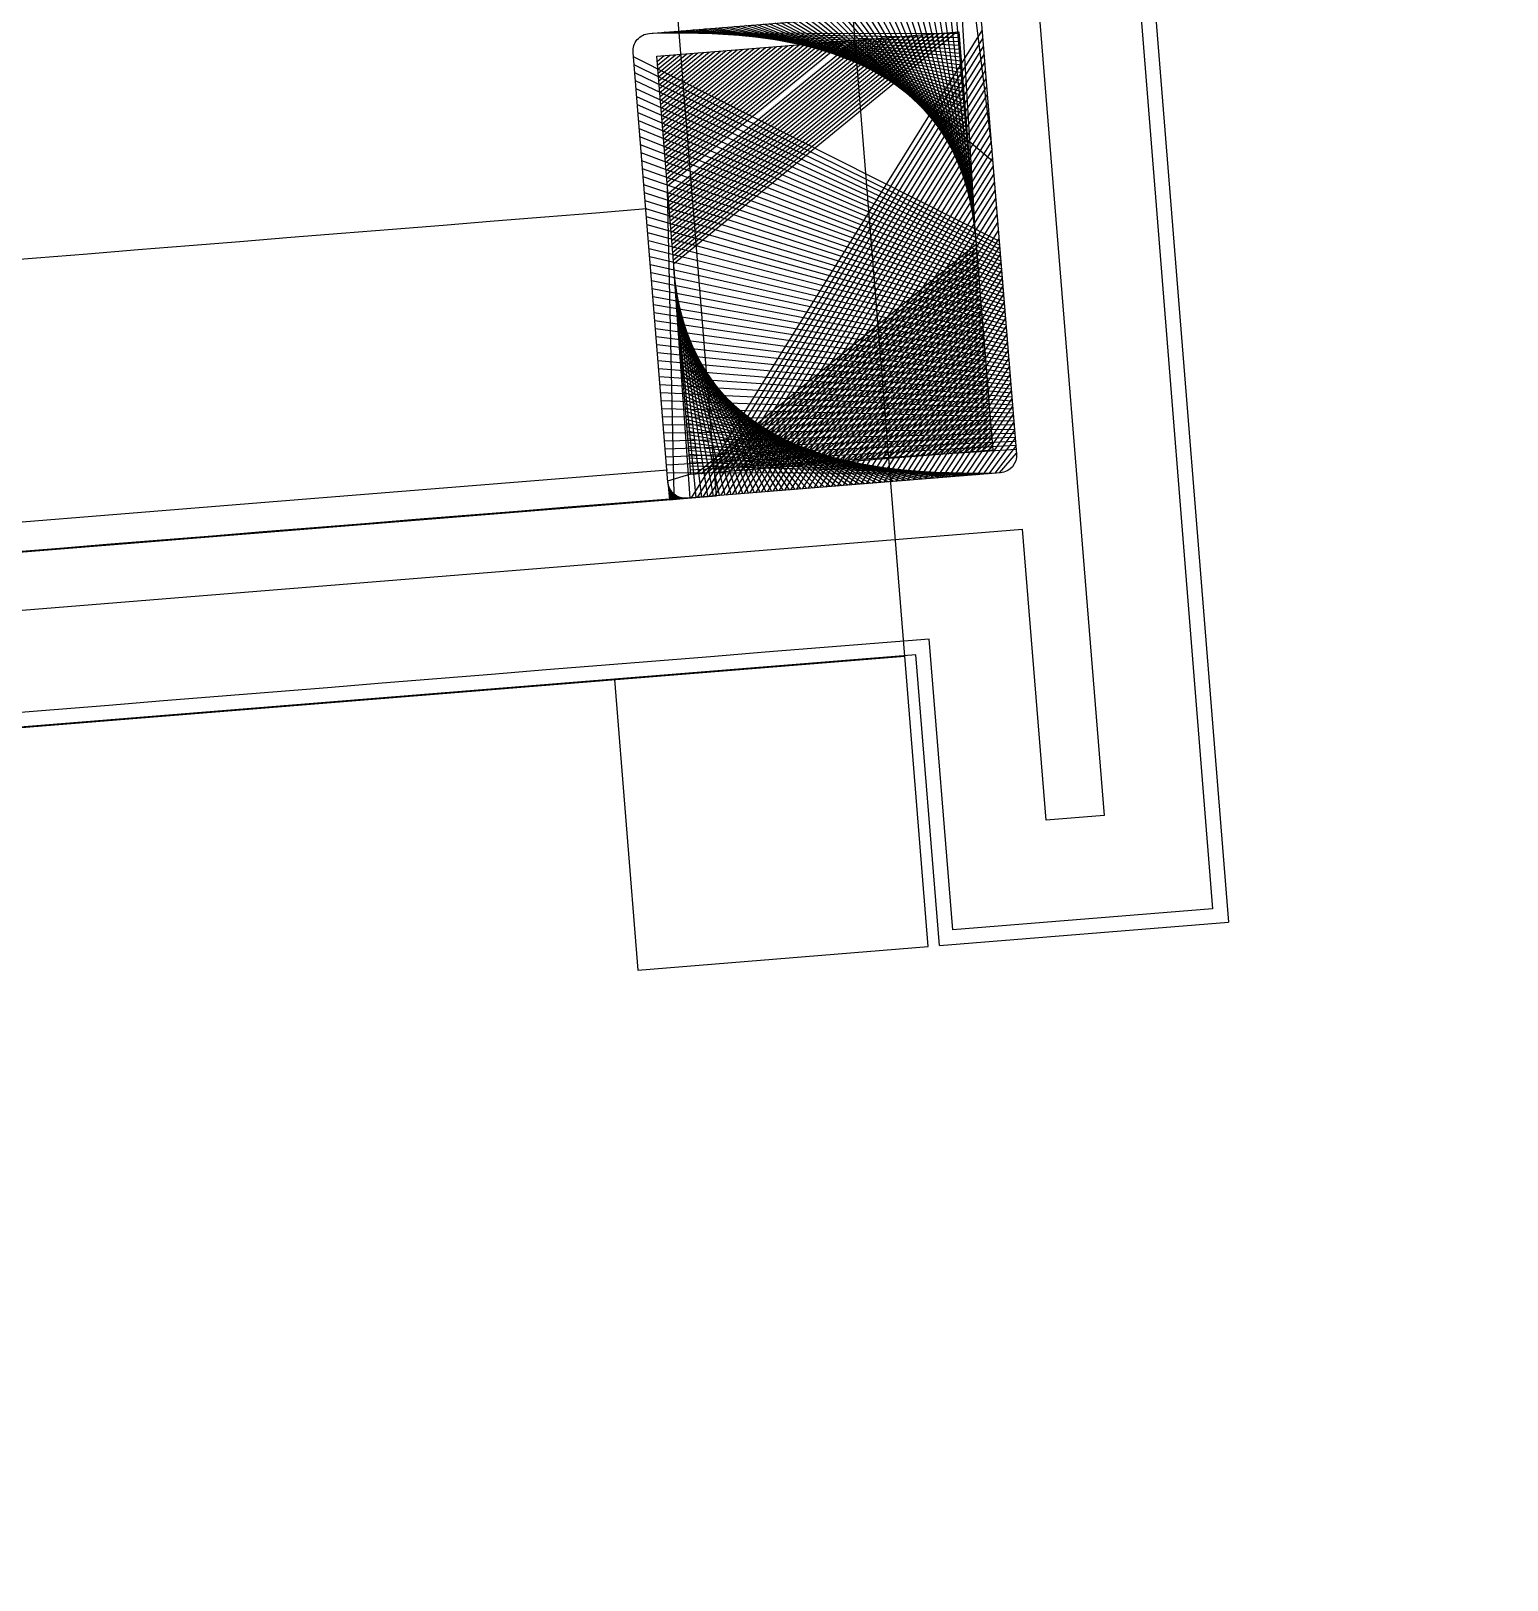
# Model space of a CAD drawing. Header units: inches. Extents: x 0 to 1813292486, y 0 to 3473589894.
# Drawn here: x 600643048.3 to 600643301.5, y 3473202013.4 to 3473202279.1 of the extents above; entities that cross this region are included whole.
import ezdxf

# ---------------------------------------------------------------- set-up
doc = ezdxf.new("R2010")
doc.units = ezdxf.units.IN
doc.header["$LTSCALE"] = 1000
doc.header["$MEASUREMENT"] = 0
doc.linetypes.add('AX-MALL-WALL-P02-QT$0$DASHED', pattern=[0.75, 0.5, -0.25])
doc.linetypes.add('AX-MALL-WALL-P02-QT$0$HIDDENX2', pattern=[0.75, 0.5, -0.25])
for name, color, linetype in [('A-Anno-Note', 241, 'Continuous'), ('AX-MALL-P02-200$0$A-Anno-Note', 241, 'Continuous'), ('AX-MALL-WALL-P02$0$A-Anno-Note', 241, 'Continuous'), ('AX-MALL-WALL-P02-QT$0$A-Anno-Note', 241, 'Continuous'), ('AX-MALL-WALL-P02-QT$0$A-Detl-Fine', 152, 'Continuous'), ('AX-MALL-WALL-P02-QT$0$A-Detl-Patt', 8, 'Continuous'), ('AX-MALL-WALL-P02-QT$0$A-Detl-Thin', 131, 'Continuous'), ('AX-MALL-WALL-P02-QT$0$AP', 3, 'Continuous'), ('AX-MALL-WALL-P02-QT$0$DASH', 8, 'AX-MALL-WALL-P02-QT$0$DASHED'), ('AX-MALL-WALL-P02-QT$0$STSF', 2, 'Continuous')]:
    doc.layers.add(name, color=color, linetype=linetype)

# ---------------------------------------------------------------- blocks, each defined once
blk = doc.blocks.new('AX-MALL-WALL-P02-QT$0$tj')
at = {"layer": 'AX-MALL-WALL-P02-QT$0$A-Detl-Patt'}
h = blk.add_hatch(dxfattribs=at)
h.set_pattern_fill('STEEL', color=256, scale=100.0000000000001, angle=50.43183869082386)
h.set_pattern_definition([(75.00000000004839, (-14278.19445574284, 156289.8254051208), (-153.3407249234246, 41.08752340989569), []), (75.00000000004839, (-14317.88195610046, 156358.5661673546), (-153.3407249234246, 41.08752340989569), [])])
edge = h.paths.add_edge_path()
edge.add_arc((274302.9537697641, 370915.3693751197), 354853.2281302969, 270.9601093956941, 275.9513128638887)
edge.add_line((311095.3180618286, 17974.67259407043), (323404.2928284407, 17664.898229599))
edge.add_arc((337498.5854798314, -5423.033113246463), 27049.98445535583, 84.4296474408203, 121.40245730350341, ccw=False)
edge.add_line((340124.270958662, 21499.21483898163), (352435.6233639717, 23411.5238032341))
edge.add_line((352435.6233639717, 23411.5238032341), (352460.3320846558, 23263.57286787033))
edge.add_arc((262948.9762239404, 558936.3422532297), 543099.989586636, 279.486523026639, 288.5053300047131)
edge.add_line((435325.042740941, 43917.80823612213), (435185.9318172932, 44187.60760259628))
edge.add_arc((262948.9762341097, 558936.342259489), 542799.9895904897, 279.51816553668203, 288.50044427399206, ccw=False)
edge.add_line((352706.5441896915, 23608.95860147476), (352681.7270303965, 23756.88773488998))
edge.add_line((352681.7270303965, 23756.88773488998), (340117.7681742907, 21803.84383869171))
edge.add_arc((337510.0970116529, -5455.006554111635), 27383.29552171703, 84.53552636432372, 121.2026843873002)
edge.add_line((323323.7129554749, 17967.02113437653), (311085.7617697716, 18275.00808191299))
edge.add_arc((274273.8104503512, 371474.5356685471), 355112.6948552598, 270.96411062040687, 275.9501261722048, ccw=False)
edge.add_line((280248.9759351015, 16412.11376953125), (280248.9759185314, 16111.96136569977))
blk = doc.blocks.new('AX-MALL-WALL-P02-QT$0$jjzx2')
at = {"layer": 'AX-MALL-WALL-P02-QT$0$A-Detl-Fine'}
for points in [[(320122.9772375822, -135647.026219368), (320143.1262116432, -135896.2129645348), (321339.4733216763, -135799.6006598473), (321319.3498132229, -135550.4118876457)], [(320152.8796435595, -135644.6083426476), (320170.6109880209, -135863.8957366943), (321307.155847311, -135772.1128287315), (321289.447160244, -135552.8267083168)]]:
    blk.add_lwpolyline(points, dxfattribs=at)
blk.add_lwpolyline([(321293.6602679491, -135853.4631156921), (321343.4980229139, -135849.4384145737), (321339.4733217955, -135799.6006598473), (321289.6355675459, -135803.6253614426)], close=True, dxfattribs=at)
blk = doc.blocks.new('AX-MALL-WALL-P02-QT$0$A$C0A3C523D')
at = {"ltscale": 10}
h = blk.add_hatch(color=1, dxfattribs=at)
h.dxf.hatch_style = 1
edge = h.paths.add_edge_path()
edge.add_line((0.0004308894276618958, -2.999999966472387), (0, 0))
edge.add_line((0, 0), (2.999999966472387, 0.0004308857023715973))
edge.add_arc((3.000430852174224, -2.999569077044725), 2.999999993690845, 90.00822931076819, 180.0082293819262)
at = {"color": 1, "ltscale": 10}
blk.add_lwpolyline([(0.0004308894276618958, -2.999999966472387), (0, 0), (2.999999966472387, 0.0004308857023715973, 0.4142135627368514), (0.0004308894276618958, -2.999999966472387, -1.000143640125766)], format="xyb", dxfattribs=at)
blk = doc.blocks.new('AX-MALL-WALL-P02-QT$0$A$C65FC2876')
at = {"color": 6, "ltscale": 10, "xscale": -1, "rotation": 180.0164587668468}
blk.add_blockref('AX-MALL-WALL-P02-QT$0$A$C0A3C523D', (0, 0), dxfattribs=at)
blk = doc.blocks.new('AX-MALL-WALL-P02-QT$0$1300C')
h = blk.add_hatch()
h.set_pattern_fill('ANSI32', color=6, scale=0.9999999999999997, angle=71.99083646473056)
h.set_pattern_definition([(208.720385838542, (11131377.40746057, -12349629.27709051), (-2.2885505837734, 4.176594602724867), []), (208.720385838542, (11131376.77811229, -12349631.43213985), (-2.2885505837734, 4.176594602724867), [])])
edge = h.paths.add_edge_path()
edge.add_line((1157.205440977588, -557.1769139952958), (1105.370565984398, -542.0393536053598))
edge.add_arc((1106.211541563272, -539.1596383284777), 2.999999999999997, 163.7203858385419, 253.72038583854192, ccw=False)
edge.add_line((1103.331826284528, -538.3186627365649), (1124.075890524313, -467.2856858968735))
edge.add_arc((1126.955605814233, -468.1266614887863), 2.999999999999997, 73.72038583854288, 163.7203858385429, ccw=False)
edge.add_line((1127.79658138752, -465.246946208179), (1179.63145638071, -480.384506598115))
edge.add_arc((1178.790480803698, -483.2642218861729), 2.999999999999997, -16.279614161458028, 73.72038583854192, ccw=False)
edge.add_line((1181.670196076855, -484.1051974575967), (1160.92613183707, -555.1381742972881))
edge.add_arc((1158.046416563913, -554.2971987165511), 2.999999999999997, 253.7203858385438, 343.72038583854396, ccw=False)
h.paths.add_polyline_path([(1107.451771847904, -538.4800584260374), (1157.366836654022, -553.0569684393704), (1177.550250509754, -483.9438017662615), (1127.635185703635, -469.3668917715549)])
at = {"layer": 'AX-MALL-WALL-P02-QT$0$AP'}
for p, q in [((-33.0838707126677, -219.5850549619645), (1157.302145468071, -567.5604730285704)), ((1228.531813118607, -359.3206682894379), (1152.864142071456, -618.4236251208931)), ((1245.329712215811, -364.2262306548655), (1164.502670710906, -640.0564900413156)), ((1247.729422420263, -364.9270282965153), (1166.199234463274, -643.1570444442332)), ((1143.267725879326, -615.6192570887506), (1157.302145468071, -567.5604730285704)), ((1121.564710382372, -627.5089015047997), (1135.599651338533, -579.4483321271837)), ((1152.864142071456, -618.4236251208931), (1143.267725879326, -615.6192570887506)), ((1118.464279595762, -629.2074221316725), (1166.199234463274, -643.1570444442332)), ((1164.502670710906, -640.0564900413156), (1121.564710382372, -627.5089015047997))]:
    blk.add_line(p, q, dxfattribs=at)
blk.add_lwpolyline([(1118.464279595762, -629.2074221316725), (1132.498736849055, -581.1485091242939), (-19.47386286780238, -244.2615250442177), (-33.55731932446361, -292.3227452579886)], dxfattribs=at)
blk.add_arc((-2315977.889819736, -7923840.433690093), 8255124.442743698, 73.69873543098333, 73.70710042087663, dxfattribs=at)
at = {"layer": 'AX-MALL-WALL-P02-QT$0$DASH', "color": 8, "linetype": 'AX-MALL-WALL-P02-QT$0$HIDDENX2', "ltscale": 20}
blk.add_lwpolyline([(1104.008876688778, -536.3292375262827, 2.515421783863442e-05), (28.78165457211435, -222.0132663641125, 8.805785796117746e-05)], format="xyb", dxfattribs=at)
at = {"layer": 'AX-MALL-WALL-P02-QT$0$STSF'}
for points in [[(41.43505173176527, -178.8288762066513, -2.515410358646587e-05), (1116.670332636684, -493.1472094729543)], [(1102.602048244327, -541.1272406466305, 2.515423053481601e-05), (27.37572155147791, -226.8115319479257, 8.805808583073339e-05)]]:
    blk.add_lwpolyline(points, format="xyb", dxfattribs=at)
blk.add_lwpolyline([(1157.205440977588, -557.1769139952958), (1105.370565986261, -542.0393536090851, -0.414213562373095), (1103.331826284528, -538.3186627365649), (1124.075890526175, -467.2856859024614, -0.414213562373095), (1127.79658138752, -465.246946208179), (1179.631456375122, -480.384506598115, -0.414213562373095), (1181.670196076855, -484.1051974575967), (1160.926131838933, -555.1381742972881, -0.414213562373095)], format="xyb", close=True, dxfattribs=at)
blk.add_lwpolyline([(1157.366836654022, -553.0569684393704), (1107.451771849766, -538.4800584241748), (1127.635185701773, -469.3668917696923), (1177.550250511616, -483.9438017699867)], close=True, dxfattribs=at)
at = {"color": 6, "ltscale": 10, "rotation": 343.7406677546843}
blk.add_blockref('AX-MALL-WALL-P02-QT$0$A$C65FC2876', (1102.491343319416, -541.1966910883784), dxfattribs=at)
blk = doc.blocks.new('AX-MALL-WALL-P02-QT$0$mqst2')
at = {"color": 6, "rotation": 20.91742101604873}
blk.add_blockref('AX-MALL-WALL-P02-QT$0$1300C', (428344.7358837128, -44963.42081403732), dxfattribs=at)
blk = doc.blocks.new('AX-MALL-WALL-P02-QT')
at = {"layer": 'AX-MALL-WALL-P02-QT$0$A-Anno-Note'}
for name, p, rotation in [('AX-MALL-WALL-P02-QT$0$mqst2', (600052179.2710491, 3473232742.396311), 339.5681613092181), ('AX-MALL-WALL-P02-QT$0$jjzx2', (600185298.4270658, 3473279938.045597), 339.5681613092246)]:
    blk.add_blockref(name, p, dxfattribs=dict(at, rotation=rotation))
at = {"layer": 'AX-MALL-WALL-P02-QT$0$A-Detl-Thin', "rotation": 339.5681613091762}
blk.add_blockref('AX-MALL-WALL-P02-QT$0$tj', (600144118.6961328, 3473128496.287411), dxfattribs=at)
blk = doc.blocks.new('AX-MALL-WALL-P02')
at = {"layer": 'AX-MALL-WALL-P02$0$A-Anno-Note'}
blk.add_blockref('AX-MALL-WALL-P02-QT', (0, 0), dxfattribs=at)
blk = doc.blocks.new('AX-MALL-P02-200')
at = {"layer": 'AX-MALL-P02-200$0$A-Anno-Note'}
blk.add_blockref('AX-MALL-WALL-P02', (0, 0), dxfattribs=at)

msp = doc.modelspace()

# ---------------------------------------------------------------- block references
at = {"layer": 'A-Anno-Note', "rotation": 20.43183869077545}
msp.add_blockref('AX-MALL-P02-200', (1250392458.527329, 9048125.682563305), dxfattribs=at)

doc.saveas('drawing.dxf')
